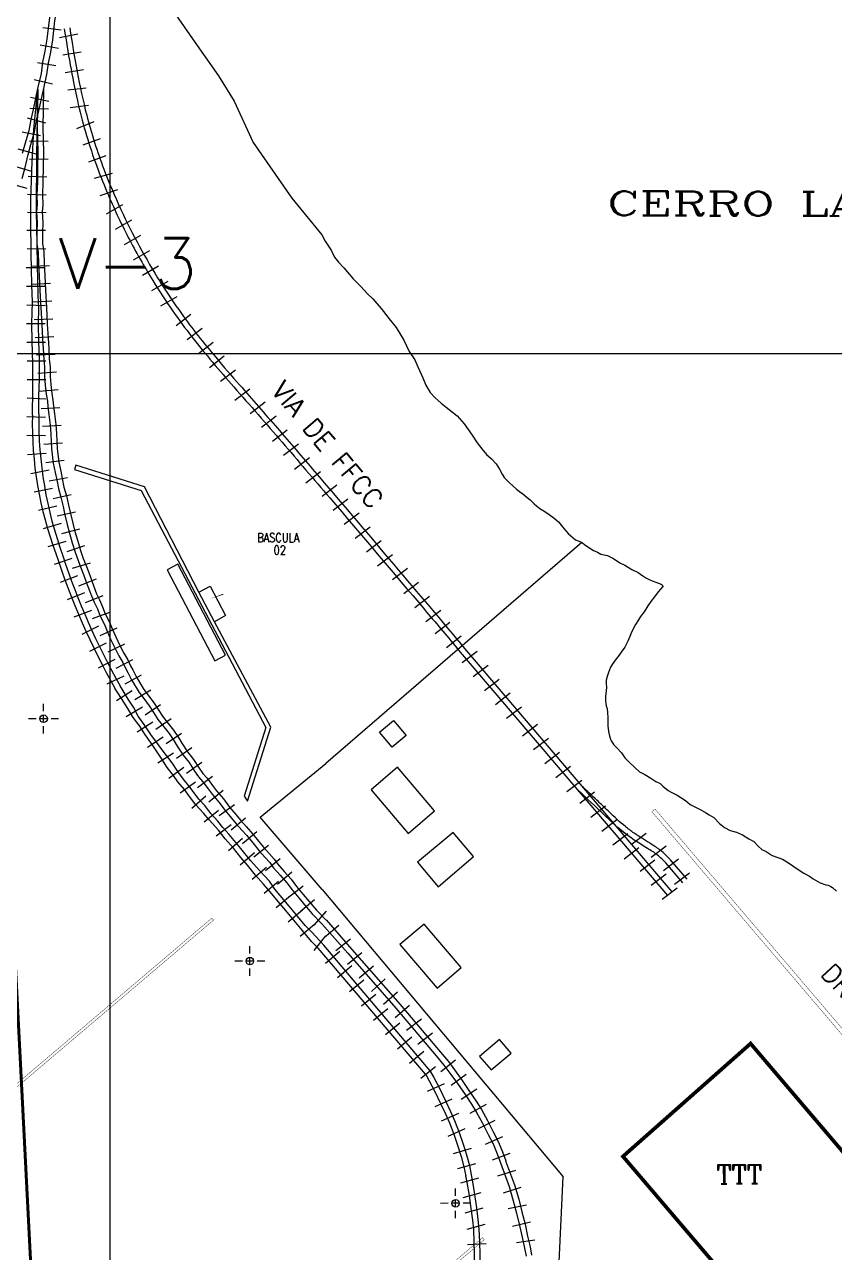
# Model space of a CAD drawing. Header units: millimetres. Extents: x 694000 to 697250, y 2830250 to 2835500.
# Drawn here: x 694727.2 to 694943.7, y 2831009.7 to 2831338 of the extents above; entities that cross this region are included whole.
import ezdxf

# ---------------------------------------------------------------- set-up
doc = ezdxf.new("R2010")
doc.units = ezdxf.units.MM
doc.header["$LTSCALE"] = 0.005
doc.layers.get('0').update_dxf_attribs({"lineweight": 9})
for name, color, linetype, lineweight in [('EJE DE COORDENADAS', 8, 'Continuous', 9), ('FERROCARRIL', 44, 'Continuous', 0), ('INFRAESTRUCTURA1', 7, 'Continuous', 0), ('Puntos de Control', 6, 'Continuous', 0)]:
    doc.layers.add(name, color=color, linetype=linetype, lineweight=lineweight)
doc.styles.add('ROMANC', font='romanc.shx')
doc.styles.add('ROMANS', font='romans')
doc.styles.get("Standard").update_dxf_attribs({"font": 'romans.shx'})

# ---------------------------------------------------------------- blocks, each defined once
blk = doc.blocks.new('VIGA')
at = {"layer": 'FERROCARRIL'}
blk.add_lwpolyline([(-0.06, -3.53), (0.02, 1.47)], dxfattribs=at)

msp = doc.modelspace()

# ---------------------------------------------------------------- linework, layer by layer
at = {"elevation": 7.25}
msp.add_lwpolyline([(694766.98, 2831341.46), (694772.67, 2831333.27), (694779.04, 2831324.24), (694783.2, 2831317.45), (694788.27, 2831306.41), (694798.6, 2831291.53), (694806.66, 2831281.71), (694807.52, 2831280.05), (694809.09, 2831277.63), (694810.04, 2831275.76), (694811.12, 2831274.42), (694812.55, 2831272.89), (694815.03, 2831269.98), (694817.03, 2831267.89), (694818.88, 2831265.99), (694820.27, 2831264.63), (694822.47, 2831262.01), (694824.67, 2831259.31), (694826.51, 2831256.99), (694827.76, 2831254.91), (694828.6, 2831253.59), (694830.02, 2831250.55), (694831.46, 2831248.29), (694832.32, 2831246.42), (694833.62, 2831243.51), (694834.48, 2831241.55), (694835.63, 2831239.61), (694836.9, 2831238.17), (694838.54, 2831236.75), (694839.89, 2831235.64), (694841.59, 2831234.31), (694842.78, 2831233.31), (694844.68, 2831231.16), (694846.78, 2831228.13), (694848.19, 2831226.14), (694849.4, 2831224.56), (694850.65, 2831223.04), (694851.95, 2831221.84), (694853.22, 2831220.48), (694854.12, 2831219.07), (694854.8, 2831217.76), (694855.42, 2831216.85), (694856.7, 2831215.54), (694858.64, 2831213.74), (694859.52, 2831213.13), (694860.41, 2831212.51), (694861.55, 2831211.49), (694862.31, 2831210.9), (694863.43, 2831209.85), (694864.06, 2831209.25), (694864.94, 2831208.56), (694865.96, 2831207.94), (694867.39, 2831206.92), (694868.74, 2831205.96), (694869.91, 2831204.99), (694871.01, 2831203.68), (694871.88, 2831202.62), (694872.47, 2831201.88), (694873.22, 2831201.28), (694874.48, 2831200.22), (694876.06, 2831199.53), (694877.24, 2831198.65), (694879.27, 2831197.33), (694880.3, 2831196.88), (694881.26, 2831196.36), (694883, 2831195.97), (694884.47, 2831195.31), (694885.18, 2831194.82), (694886.32, 2831194.01), (694887.66, 2831193.38), (694889.52, 2831192.27), (694891.22, 2831191.42), (694892.44, 2831190.58), (694893.23, 2831190.07), (694894.13, 2831189.58), (694894.97, 2831189.24), (694895.96, 2831188.86), (694896.67, 2831188.58), (694897.36, 2831188.3), (694897.64, 2831188.15), (694897.77, 2831187.67), (694896.5, 2831186.29), (694895.57, 2831184.98), (694894.62, 2831183.73), (694893.78, 2831182.53), (694892.84, 2831180.98), (694891.86, 2831179.65), (694891.27, 2831178.82), (694890.47, 2831177.51), (694889.43, 2831175.52), (694888.93, 2831174.34), (694888.41, 2831173.12), (694887.66, 2831171.49), (694886.64, 2831170.18), (694885.82, 2831168.98), (694885.32, 2831168.36), (694884.39, 2831167.13), (694883.81, 2831166.17), (694883.27, 2831164.76), (694882.94, 2831163.66), (694882.66, 2831162.66), (694882.65, 2831161.64), (694882.73, 2831160.89), (694882.6, 2831159.7), (694882.47, 2831158.42), (694882.45, 2831157.11), (694882.54, 2831156.46), (694882.68, 2831155.82), (694882.87, 2831155.07), (694883.03, 2831153.98), (694883.05, 2831152.72), (694883.07, 2831151.69), (694883.13, 2831150.43), (694883.3, 2831148.98), (694883.48, 2831148.17), (694883.73, 2831147.13), (694884.01, 2831146.46), (694884.7, 2831145.38), (694885.6, 2831144.5), (694886.77, 2831143.23), (694887.67, 2831141.88), (694888.78, 2831140.75), (694890.35, 2831139.31), (694891.57, 2831138.14), (694892.98, 2831137.43), (694894.54, 2831136.45), (694895.95, 2831135.62), (694897.04, 2831135.05), (694897.76, 2831134.37), (694899.24, 2831133.13), (694900.06, 2831132.71), (694901.66, 2831131.9), (694902.58, 2831131.33), (694903.89, 2831130.47), (694905.08, 2831129.4), (694906.5, 2831128.7), (694907.92, 2831128.02), (694909.21, 2831127.33), (694910.21, 2831126.7), (694911.39, 2831125.92), (694912.96, 2831124.31), (694914.3, 2831123.29), (694915.82, 2831122.49), (694917.49, 2831122.07), (694919.12, 2831121.32), (694920.8, 2831120.23), (694922.13, 2831119.51), (694923.27, 2831118.27), (694924.29, 2831117.39), (694925.37, 2831116.82), (694927.04, 2831115.83), (694929.77, 2831114.79), (694931.42, 2831113.79), (694932.52, 2831113.02), (694934.01, 2831112.04), (694935.5, 2831111.1), (694936.98, 2831110.25), (694937.97, 2831109.58), (694939.84, 2831108.47), (694941.32, 2831107.96), (694941.98, 2831107.85), (694942.73, 2831107.5), (694943.12, 2831107.24), (694944.21, 2831106.22)], dxfattribs=at)
msp.add_lwpolyline([(694795.21, 2831194.41, 0, 0, 0), (694791.78, 2831189.12, 0, 0, 0), (694781.66, 2831185.95, 0.737, 0, 0), (694779.95, 2831185.67, 0, 0, 0)], format="xyseb", dxfattribs=at)
at = {"color": 30, "elevation": 7.25}
for points in [[(694732.26, 2831154.37), (694732.26, 2831156.37)], [(694730.26, 2831152.37), (694728.26, 2831152.37)], [(694733.26, 2831152.37), (694731.26, 2831152.37)], [(694732.26, 2831151.37), (694732.26, 2831153.37)], [(694732.26, 2831148.37), (694732.26, 2831150.37)], [(694736.26, 2831152.37), (694734.26, 2831152.37)], [(694787.39, 2831089.58), (694787.39, 2831091.58)], [(694787.39, 2831086.58), (694787.39, 2831088.58)], [(694785.39, 2831087.58), (694783.39, 2831087.58)], [(694788.39, 2831087.58), (694786.39, 2831087.58)], [(694787.39, 2831083.58), (694787.39, 2831085.58)], [(694791.39, 2831087.58), (694789.39, 2831087.58)], [(694842.38, 2831024.8), (694842.38, 2831026.8)], [(694840.38, 2831022.8), (694838.38, 2831022.79)], [(694843.38, 2831022.8), (694841.38, 2831022.8)], [(694842.38, 2831021.8), (694842.38, 2831023.8)], [(694846.38, 2831022.8), (694844.38, 2831022.8)], [(694842.38, 2831018.8), (694842.38, 2831020.8)]]:
    msp.add_lwpolyline(points, dxfattribs=at)
at = {"color": 30}
for centre in [(694732.26, 2831152.37, 7.25), (694787.39, 2831087.58, 7.25), (694842.38, 2831022.8, 7.25)]:
    msp.add_circle(centre, 1, dxfattribs=at)
at = {"layer": 'EJE DE COORDENADAS'}
for p, q in [((694750, 2835500), (694750, 2830250)), ((694000, 2831250), (697250, 2831250))]:
    msp.add_line(p, q, dxfattribs=at)
at = {"layer": 'FERROCARRIL'}
for p, q in [((694835.44, 2831185.07, 7.25), (694831.48, 2831182.01, 7.25)), ((694838.41, 2831181.34, 7.25), (694834.45, 2831178.29, 7.25)), ((694840.88, 2831178.12, 7.25), (694836.94, 2831175.03, 7.25))]:
    msp.add_line(p, q, dxfattribs=at)
at = {"layer": 'FERROCARRIL', "elevation": 7.25}
for points in [[(694730.73, 2831320.84), (694731.67, 2831324.84), (694732.09, 2831327.89), (694732.68, 2831330.88), (694733.24, 2831334.05), (694733.81, 2831339.16), (694734.15, 2831341.2), (694734.38, 2831343.52), (694734.63, 2831346.07), (694734.89, 2831348.98), (694735.21, 2831351.88), (694735.53, 2831355.22)], [(694732.2, 2831320.5), (694733.15, 2831324.56), (694733.57, 2831327.64), (694734.16, 2831330.6), (694734.73, 2831333.83), (694735.29, 2831338.95), (694735.64, 2831341), (694735.87, 2831343.37), (694736.13, 2831345.93), (694736.38, 2831348.83), (694736.71, 2831351.72), (694737.03, 2831355.08)], [(694741.45, 2831335.36), (694736.54, 2831334.41)], [(694742.3, 2831330.55), (694737.36, 2831329.77)], [(694742.96, 2831325.85), (694738.02, 2831325.06)], [(694743.68, 2831320.93), (694738.7, 2831320.44)], [(694726.54, 2831296.79), (694727.32, 2831299.76), (694728.11, 2831303.17), (694728.82, 2831305.92), (694729.84, 2831309.31), (694730.39, 2831312.29), (694730.99, 2831314.92), (694732.2, 2831320.5)], [(694726.65, 2831303.53), (694727.38, 2831306.32), (694728.38, 2831309.66), (694728.92, 2831312.59), (694729.52, 2831315.25), (694730.73, 2831320.82)], [(694729.25, 2831233.51), (694729.27, 2831235.12), (694729.38, 2831238.8), (694729.37, 2831242.86), (694729.36, 2831247.35), (694729.24, 2831253.3), (694729.15, 2831258.05), (694729.27, 2831263.81), (694729.16, 2831268.29), (694729.05, 2831272.7), (694728.97, 2831276.59), (694728.96, 2831279.38), (694728.88, 2831282.93), (694728.86, 2831285.8), (694728.84, 2831287.78), (694728.87, 2831291.27), (694728.99, 2831296.38), (694729.2, 2831301.27), (694729.65, 2831309.97), (694730.72, 2831320.7)], [(694730.72, 2831320.7), (694730.58, 2831310.45), (694730.76, 2831303.83), (694730.6, 2831300.19), (694730.59, 2831295.86), (694730.47, 2831292.38), (694730.58, 2831289.81), (694730.34, 2831287.91), (694730.54, 2831285.07), (694730.43, 2831282.34), (694730.45, 2831279.33), (694730.78, 2831277.04), (694730.87, 2831273.97), (694731.06, 2831270.71), (694731.22, 2831266.88), (694731.52, 2831262.27), (694731.75, 2831257.76), (694731.98, 2831254.05), (694732.15, 2831251.23), (694732.29, 2831248.48), (694732.48, 2831246.32), (694732.48, 2831243.83), (694732.72, 2831241.56), (694732.94, 2831239.15), (694733.26, 2831237.29), (694733.41, 2831235.79), (694733.66, 2831233.69), (694734, 2831230.88), (694734.2, 2831228.55), (694734.3, 2831226.42), (694734.37, 2831224.52), (694734.85, 2831220.69), (694735.38, 2831218.21), (694735.77, 2831216.26), (694736.24, 2831213.91), (694736.88, 2831211.56), (694737.49, 2831209.13), (694737.89, 2831207.26), (694738.6, 2831204.28), (694739.17, 2831201.98), (694739.94, 2831199.4), (694740.68, 2831196.89), (694741.47, 2831194.69), (694742.14, 2831192.94), (694742.9, 2831190.91), (694743.8, 2831188.46), (694745.05, 2831185.19), (694745.79, 2831183.48), (694746.63, 2831181.72), (694747.38, 2831179.81), (694748.51, 2831177.56), (694749.21, 2831175.78), (694750.17, 2831173.66), (694751.27, 2831171.28), (694752.35, 2831169.18), (694753.43, 2831167.36), (694754.16, 2831165.86), (694754.74, 2831164.74), (694755.8, 2831162.78), (694757.82, 2831159.34), (694759.05, 2831157.76), (694760.45, 2831155.79), (694761.8, 2831153.75), (694762.78, 2831152.14), (694764.41, 2831150.15), (694765.79, 2831148.43), (694767.04, 2831146.52), (694767.99, 2831145.04), (694769.55, 2831142.62), (694771.15, 2831140.62), (694772.63, 2831138.34), (694773.64, 2831136.85), (694774.79, 2831135.49), (694776.24, 2831133.63), (694777.33, 2831132.18), (694779.14, 2831130.02), (694780.79, 2831127.8), (694782.53, 2831125.81), (694783.75, 2831124.3), (694785.28, 2831122.55), (694786.55, 2831121.17), (694788.17, 2831119.15), (694789.9, 2831117.04), (694791.44, 2831115.35), (694792.7, 2831113.88), (694793.66, 2831112.61), (694795.47, 2831110.52), (694797.25, 2831108.47), (694798.73, 2831106.57), (694800.49, 2831104.45), (694802.01, 2831102.59), (694804.06, 2831100.2), (694806.65, 2831097.56)], [(694730.96, 2831233.9), (694731.01, 2831238.56), (694731.15, 2831243.11), (694731.18, 2831249.02), (694730.99, 2831253.16), (694730.92, 2831257.94), (694730.98, 2831262.23), (694730.84, 2831265.45), (694730.72, 2831269.89), (694730.64, 2831273.45), (694730.5, 2831279.24), (694730.47, 2831283.81), (694730.34, 2831287.91), (694730.47, 2831303.56), (694730.54, 2831307.26), (694730.72, 2831320.7)], [(694732.22, 2831320.68), (694732.08, 2831310.46), (694732.26, 2831303.82), (694732.11, 2831300.15), (694732.09, 2831295.83), (694731.97, 2831292.39), (694732.09, 2831289.75), (694731.84, 2831287.86), (694732.04, 2831285.1), (694731.93, 2831282.31), (694731.95, 2831279.44), (694732.28, 2831277.17), (694732.37, 2831274.04), (694732.56, 2831270.79), (694732.73, 2831266.96), (694733.02, 2831262.35), (694733.25, 2831257.84), (694733.48, 2831254.14), (694733.65, 2831251.31), (694733.79, 2831248.58), (694733.98, 2831246.39), (694733.98, 2831243.9), (694734.21, 2831241.71), (694734.43, 2831239.35), (694734.75, 2831237.5), (694734.9, 2831235.96), (694735.15, 2831233.87), (694735.49, 2831231.03), (694735.7, 2831228.65), (694735.8, 2831226.48), (694735.87, 2831224.64), (694736.33, 2831220.94), (694736.85, 2831218.51), (694737.24, 2831216.55), (694737.7, 2831214.26), (694738.34, 2831211.94), (694738.95, 2831209.47), (694739.36, 2831207.59), (694740.06, 2831204.63), (694740.62, 2831202.38), (694741.38, 2831199.83), (694742.11, 2831197.36), (694742.88, 2831195.21), (694743.54, 2831193.47), (694744.31, 2831191.43), (694745.2, 2831188.99), (694746.44, 2831185.76), (694747.16, 2831184.11), (694748.01, 2831182.32), (694748.75, 2831180.43), (694749.89, 2831178.17), (694750.6, 2831176.36), (694751.54, 2831174.29), (694752.62, 2831171.94), (694753.67, 2831169.91), (694754.75, 2831168.07), (694755.5, 2831166.53), (694756.07, 2831165.44), (694757.11, 2831163.51), (694759.07, 2831160.18), (694760.25, 2831158.66), (694761.69, 2831156.64), (694763.06, 2831154.56), (694764.01, 2831153.02), (694765.58, 2831151.09), (694767, 2831149.31), (694768.3, 2831147.34), (694769.25, 2831145.85), (694770.77, 2831143.5), (694772.37, 2831141.5), (694773.88, 2831139.17), (694774.84, 2831137.76), (694775.96, 2831136.44), (694777.43, 2831134.54), (694778.5, 2831133.11), (694780.32, 2831130.95), (694781.96, 2831128.75), (694783.69, 2831126.78), (694784.9, 2831125.26), (694786.4, 2831123.56), (694787.69, 2831122.14), (694789.34, 2831120.1), (694791.03, 2831118.02), (694792.57, 2831116.34), (694793.87, 2831114.83), (694794.83, 2831113.56), (694796.61, 2831111.51), (694798.41, 2831109.43), (694799.9, 2831107.52), (694801.65, 2831105.4), (694803.16, 2831103.55), (694805.17, 2831101.21), (694807.72, 2831098.61)], [(694744.28, 2831316.3), (694739.32, 2831315.68)], [(694745.7, 2831311.94), (694741.05, 2831310.1)], [(694747.42, 2831307.36), (694742.71, 2831305.69)], [(694748.94, 2831302.87), (694744.24, 2831301.18)], [(694750.56, 2831298.17), (694745.76, 2831296.76)], [(694752.01, 2831293.73), (694747.25, 2831292.2)], [(694753.33, 2831289.77), (694748.98, 2831287.29)], [(694755.75, 2831285.67), (694751.4, 2831283.2)], [(694758.17, 2831281.57), (694753.82, 2831279.1)], [(694760.59, 2831277.47), (694756.24, 2831275)], [(694763.01, 2831273.37), (694758.66, 2831270.9)], [(694765.43, 2831269.27), (694761.08, 2831266.8)], [(694767.85, 2831265.17), (694763.5, 2831262.7)], [(694771.66, 2831260.43), (694767.7, 2831257.38)], [(694774.63, 2831256.71), (694770.67, 2831253.65)], [(694777.59, 2831252.98), (694773.63, 2831249.93)], [(694780.56, 2831249.26), (694776.6, 2831246.21)], [(694783.52, 2831245.54), (694779.56, 2831242.48)], [(694787.38, 2831240.47), (694783.42, 2831237.42)], [(694791.47, 2831236.97), (694787.51, 2831233.92)], [(694794.43, 2831233.25), (694790.47, 2831230.2)], [(694797.4, 2831229.52), (694793.44, 2831226.47)], [(694800.36, 2831225.8), (694796.4, 2831222.75)], [(694803.33, 2831222.08), (694799.37, 2831219.02)], [(694806.29, 2831218.35), (694802.33, 2831215.3)], [(694810.66, 2831214.79), (694806.7, 2831211.74)], [(694813.62, 2831211.07), (694809.66, 2831208.02)], [(694816.59, 2831207.35), (694812.63, 2831204.29)], [(694819.55, 2831203.62), (694815.59, 2831200.57)], [(694822.52, 2831199.9), (694818.56, 2831196.85)], [(694825.49, 2831196.18), (694821.52, 2831193.12)], [(694829.51, 2831192.51), (694825.55, 2831189.46)], [(694832.48, 2831188.79), (694828.52, 2831185.74)], [(694843.88, 2831174.43), (694839.95, 2831171.34)], [(694899.13, 2831105.09), (694842.72, 2831171.31)], [(694900.28, 2831106.05), (694843.86, 2831172.29)], [(694848.12, 2831170.33), (694844.15, 2831167.28)], [(694851.08, 2831166.61), (694847.12, 2831163.56)], [(694834.39, 2831057.32), (694805.66, 2831091.01), (694803.89, 2831092.78), (694801.34, 2831095.8), (694799.15, 2831098.46), (694796.97, 2831101.06), (694794.93, 2831103.48), (694792.79, 2831106.06), (694791, 2831108.14), (694788.91, 2831110.58), (694786.81, 2831113.22), (694785.02, 2831115.26), (694783.03, 2831117.78), (694780.8, 2831120.26), (694778.99, 2831122.6), (694776.51, 2831125.34), (694775.01, 2831127.14), (694772.97, 2831129.36), (694771.25, 2831131.61), (694769.91, 2831133.41), (694768.12, 2831135.53), (694766.95, 2831137.18), (694765.29, 2831139.33), (694763.75, 2831141.69), (694762.2, 2831144.11), (694760.86, 2831146.11), (694759.34, 2831148.26), (694757.99, 2831150.35), (694756.23, 2831152.68), (694754.76, 2831155.07), (694753.73, 2831156.82), (694752.26, 2831159.02), (694751.42, 2831160.37)], [(694807.16, 2831091.79), (694805.07, 2831094.14), (694803.94, 2831095.28), (694802.21, 2831097.1), (694800.09, 2831099.56), (694797.87, 2831102.22), (694794.08, 2831106.79), (694792.61, 2831108.9), (694790.03, 2831111.7), (694787.55, 2831114.46), (694784.95, 2831117.69), (694781.86, 2831121.38), (694780.13, 2831123.28), (694778.88, 2831124.97), (694777, 2831127.05), (694775.33, 2831129.15), (694773.79, 2831130.87), (694772.49, 2831132.55), (694771.04, 2831134.42), (694769.54, 2831136.25), (694768.1, 2831138.28), (694766.62, 2831140.53), (694764.26, 2831143.65), (694762.97, 2831145.4), (694760.97, 2831148.11), (694759.12, 2831150.83), (694757.57, 2831153.06), (694756.25, 2831155.47), (694754.84, 2831157.61), (694752.73, 2831161.13)], [(694854.05, 2831162.88), (694850.09, 2831159.83)], [(694857.01, 2831159.16), (694853.05, 2831156.11)], [(694859.98, 2831155.44), (694856.02, 2831152.39)], [(694864.25, 2831150.78), (694860.29, 2831147.73)], [(694867.21, 2831147.06), (694863.25, 2831144.01)], [(694870.18, 2831143.34), (694866.22, 2831140.28)], [(694873.14, 2831139.61), (694869.18, 2831136.56)], [(694876.11, 2831135.89), (694872.15, 2831132.84)], [(694879.54, 2831132.75), (694875.58, 2831129.69)], [(694882.5, 2831129.02), (694878.54, 2831125.97)], [(694885.47, 2831125.3), (694881.51, 2831122.25)], [(694888.43, 2831121.57), (694884.47, 2831118.52)], [(694893.33, 2831121.72), (694889.37, 2831118.66)], [(694891.4, 2831117.85), (694887.44, 2831114.8)], [(694898.67, 2831118.3), (694894.71, 2831115.25)], [(694895.67, 2831114.54), (694891.71, 2831111.49)], [(694901.94, 2831114.78), (694897.98, 2831111.73)], [(694904.3, 2831109.43), (694899.76, 2831114.76)], [(694898.64, 2831110.82), (694894.67, 2831107.76)], [(694903.15, 2831108.47), (694898.61, 2831113.8)], [(694904.91, 2831111.06), (694900.95, 2831108.01)], [(694901.6, 2831107.09), (694897.64, 2831104.04)], [(694807.78, 2831098.55), (694814.68, 2831090.65), (694827.6, 2831075.98), (694838.34, 2831063.21), (694840.46, 2831060.7), (694842.1, 2831058.49), (694844.15, 2831055.66), (694846.15, 2831052.72), (694847.9, 2831050.08), (694849.3, 2831047.87), (694850.92, 2831044.92), (694852.45, 2831041.92), (694853.78, 2831039.3), (694854.95, 2831036.53), (694855.78, 2831034.13)], [(694806.65, 2831097.56), (694813.55, 2831089.65), (694826.46, 2831075), (694837.19, 2831062.25), (694839.28, 2831059.76), (694840.89, 2831057.6), (694842.92, 2831054.8), (694844.91, 2831051.88), (694846.64, 2831049.27), (694848, 2831047.1), (694849.59, 2831044.22), (694851.11, 2831041.24), (694852.42, 2831038.67), (694853.54, 2831035.99), (694854.36, 2831033.64)], [(694835.58, 2831058.22), (694807.16, 2831091.79)], [(694833.12, 2831056.26), (694837.04, 2831059.36)], [(694834.33, 2831057.42), (694835.23, 2831055.77), (694836.83, 2831052.7), (694838.37, 2831049.53), (694839.71, 2831046.69), (694840.75, 2831044.35), (694841.9, 2831041.26), (694842.97, 2831038.1), (694843.9, 2831035.36), (694844.62, 2831032.55), (694845.09, 2831030.1)], [(694835.64, 2831058.13), (694836.55, 2831056.47), (694838.17, 2831053.38), (694839.73, 2831050.18), (694841.07, 2831047.31), (694842.14, 2831044.92), (694843.31, 2831041.77), (694844.39, 2831038.58), (694845.34, 2831035.79), (694846.09, 2831032.88), (694846.56, 2831030.39)], [(694854.36, 2831033.64), (694856.71, 2831027.26), (694857.82, 2831023.51), (694858.66, 2831020.16), (694859.51, 2831016.88), (694860.16, 2831013.71), (694860.84, 2831010.82), (694861.24, 2831008.63)], [(694855.77, 2831034.16), (694858.13, 2831027.73), (694859.27, 2831023.9), (694860.11, 2831020.53), (694860.97, 2831017.22), (694861.62, 2831014.03), (694862.31, 2831011.13), (694862.71, 2831008.92)], [(694845.07, 2831030.18), (694845.41, 2831028.33), (694845.99, 2831024.92), (694846.48, 2831021.43), (694846.87, 2831018.32), (694847.14, 2831015.77), (694847.28, 2831012.48), (694847.32, 2831009.14), (694847.36, 2831006.25), (694847.18, 2831003.35), (694846.87, 2831000.88)], [(694846.53, 2831030.46), (694846.89, 2831028.59), (694847.47, 2831025.15), (694847.97, 2831021.63), (694848.36, 2831018.49), (694848.64, 2831015.88), (694848.78, 2831012.52), (694848.83, 2831009.16), (694848.86, 2831006.21), (694848.68, 2831003.21), (694848.36, 2831000.69)]]:
    msp.add_lwpolyline(points, dxfattribs=at)
at = {"layer": 'FERROCARRIL'}
for points in [[(694834.84, 2831052.78), (694839.4, 2831054.84)], [(694836.96, 2831048.7), (694841.52, 2831050.76)], [(694838.67, 2831044.82), (694843.23, 2831046.88)], [(694840.38, 2831040.74), (694844.94, 2831042.79)], [(694841.83, 2831036.16), (694846.64, 2831037.53)], [(694842.95, 2831032.11), (694847.76, 2831033.48)], [(694843.79, 2831028.24), (694848.6, 2831029.62)], [(694844.42, 2831024.33), (694849.23, 2831025.7)], [(694844.96, 2831020.23), (694849.77, 2831021.6)], [(694845.53, 2831015.87), (694850.34, 2831017.24)], [(694845.55, 2831011.78), (694850.54, 2831012.09)]]:
    msp.add_lwpolyline(points, dxfattribs=at)
for centre, radius, start, end in [((694828.55, 2831231.39, 7.25), 99.32, 178.7763, 200.5489), ((694837.84, 2831232.51, 7.25), 106.89, 179.2577, 200.0149), ((694920.86, 2831256.28, 7.25), 194.71, 197.8724, 209.5108), ((694916.34, 2831253.95, 7.25), 188.1, 197.9647, 209.5652)]:
    msp.add_arc(centre, radius, start, end, dxfattribs=at)
for points, knots in [([(694737.78, 2831336.83, 7.25), (694738.29, 2831333.62, 7.25), (694738.8, 2831330.42, 7.25), (694739.95, 2831324.01, 7.25), (694740.58, 2831320.82, 7.25), (694741.93, 2831314.84, 7.25), (694742.63, 2831312.06, 7.25), (694745.02, 2831303.78, 7.25), (694747, 2831298.38, 7.25), (694750.98, 2831289.01, 7.25), (694752.87, 2831285, 7.25), (694756.94, 2831277.13, 7.25), (694759.12, 2831273.28, 7.25), (694763.16, 2831266.74, 7.25), (694764.94, 2831264.02, 7.25), (694768.45, 2831259, 7.25), (694770.15, 2831256.69, 7.25), (694775.5, 2831249.84, 7.25), (694779.32, 2831245.45, 7.25), (694785.29, 2831238.61, 7.25), (694787.44, 2831236.15, 7.25), (694791.73, 2831231.22, 7.25), (694793.87, 2831228.75, 7.25), (694800.27, 2831221.34, 7.25), (694804.52, 2831216.38, 7.25), (694817.25, 2831201.48, 7.25), (694825.69, 2831191.5, 7.25), (694836.98, 2831178.12, 7.25), (694839.85, 2831174.72, 7.25), (694842.72, 2831171.31, 7.25)], [0, 0, 0, 0, 9.725989, 9.725989, 19.451977, 19.451977, 28.015901, 28.015901, 45.14375, 45.14375, 58.36864, 58.36864, 71.593531, 71.593531, 81.294804, 81.294804, 89.862051, 89.862051, 107.266731, 107.266731, 117.066722, 117.066722, 126.866712, 126.866712, 146.466692, 146.466692, 185.666653, 185.666653, 199.023173, 199.023173, 199.023173, 199.023173]), ([(694739.26, 2831337.06, 7.25), (694739.88, 2831333.14, 7.25), (694740.51, 2831329.23, 7.25), (694741.97, 2831321.45, 7.25), (694742.8, 2831317.58, 7.25), (694744.4, 2831311.29, 7.25), (694745.1, 2831308.86, 7.25), (694746.64, 2831304.02, 7.25), (694747.48, 2831301.63, 7.25), (694749.76, 2831295.63, 7.25), (694751.28, 2831292.05, 7.25), (694756.02, 2831281.83, 7.25), (694759.55, 2831275.35, 7.25), (694765.26, 2831266.24, 7.25), (694767.14, 2831263.44, 7.25), (694770.55, 2831258.68, 7.25), (694772.03, 2831256.7, 7.25), (694775.1, 2831252.81, 7.25), (694776.67, 2831250.9, 7.25), (694780.38, 2831246.51, 7.25), (694782.52, 2831244.06, 7.25), (694788.04, 2831237.75, 7.25), (694791.41, 2831233.89, 7.25), (694798.1, 2831226.15, 7.25), (694801.44, 2831222.27, 7.25), (694811.43, 2831210.62, 7.25), (694818.05, 2831202.83, 7.25), (694831.07, 2831187.45, 7.25), (694837.47, 2831179.87, 7.25), (694843.87, 2831172.28, 7.25)], [0, 0, 0, 0, 11.905908, 11.905908, 23.811816, 23.811816, 31.460729, 31.460729, 39.109642, 39.109642, 50.801522, 50.801522, 73.006156, 73.006156, 83.1608, 83.1608, 90.6251, 90.6251, 98.089401, 98.089401, 107.886275, 107.886275, 123.225876, 123.225876, 138.565478, 138.565478, 169.244681, 169.244681, 199.023173, 199.023173, 199.023173, 199.023173]), ([(694899.68, 2831114.84, 7.25), (694899.46, 2831115.08, 7.25), (694899.23, 2831115.31, 7.25), (694898.51, 2831116.03, 7.25), (694898.01, 2831116.51, 7.25), (694897.22, 2831117.15, 7.25), (694896.98, 2831117.33, 7.25), (694896.5, 2831117.68, 7.25), (694896.26, 2831117.84, 7.25), (694895.54, 2831118.31, 7.25), (694895.07, 2831118.6, 7.25), (694894.22, 2831119.11, 7.25), (694893.83, 2831119.35, 7.25), (694893.07, 2831119.82, 7.25), (694892.69, 2831120.06, 7.25), (694891.56, 2831120.78, 7.25), (694890.82, 2831121.27, 7.25), (694889.31, 2831122.33, 7.25), (694888.53, 2831122.91, 7.25), (694886.31, 2831124.72, 7.25), (694884.89, 2831126.07, 7.25), (694882.65, 2831128.22, 7.25), (694881.86, 2831128.97, 7.25), (694880.27, 2831130.48, 7.25), (694879.47, 2831131.23, 7.25), (694877.84, 2831132.77, 7.25), (694877.01, 2831133.56, 7.25), (694876.17, 2831134.34, 7.25)], [0, 0, 0, 0, 0.96868, 0.96868, 2.90604, 2.90604, 3.711405, 3.711405, 4.516771, 4.516771, 6.127502, 6.127502, 7.490357, 7.490357, 8.853212, 8.853212, 11.578921, 11.578921, 14.575816, 14.575816, 20.569606, 20.569606, 23.84992, 23.84992, 27.130235, 27.130235, 30.569383, 30.569383, 30.569383, 30.569383])]:
    msp.add_open_spline(points, degree=3, knots=knots, dxfattribs=at)
msp.add_spline([(694898.61, 2831113.8, 7.25), (694896.31, 2831115.96, 7.25), (694893.66, 2831117.7, 7.25), (694886.83, 2831122.37, 7.25), (694882.08, 2831126.69, 7.25), (694875.14, 2831133.25, 7.25)], degree=3, dxfattribs=at)
at = {"layer": 'INFRAESTRUCTURA1', "elevation": 7.25}
for points in [[(694786.76, 2831130.35), (694793.02, 2831150.13), (694777.92, 2831178.25), (694773.75, 2831186.2), (694759.22, 2831214.39), (694740.9, 2831220.11), (694740.53, 2831218.98), (694758.36, 2831213.37), (694791.7, 2831150.03), (694785.92, 2831131.69)], [(694768.11, 2831193.67), (694765.28, 2831192.13), (694778.06, 2831167.88), (694780.9, 2831169.39)], [(694822.09, 2831148.78), (694825.83, 2831151.89), (694829.18, 2831147.87), (694825.44, 2831144.76)], [(694826.87, 2831139.38), (694819.78, 2831133.35), (694829.69, 2831121.7), (694836.78, 2831127.72)], [(694847.19, 2831115.5), (694841.72, 2831121.91), (694832.23, 2831113.98), (694837.72, 2831107.42)], [(694827.47, 2831091.97), (694837.43, 2831080.29), (694843.87, 2831085.85), (694833.96, 2831097.45)], [(694848.77, 2831062.08), (694851.87, 2831058.46), (694857.25, 2831062.94), (694854.15, 2831066.56)]]:
    msp.add_lwpolyline(points, close=True, dxfattribs=at)
at = {"layer": 'INFRAESTRUCTURA1', "ltscale": 10, "elevation": 7.25, "flags": 128}
for points in [[(694876.17, 2831199.44), (694807.69, 2831140.36)], [(694876.17, 2831199.44), (694807.69, 2831140.36)], [(694806.77, 2831106.7), (694871.17, 2831029.91)], [(694865.01, 2830899.08), (694871.17, 2831029.91)]]:
    msp.add_lwpolyline(points, dxfattribs=at)
at = {"layer": 'INFRAESTRUCTURA1', "elevation": 7.25}
for points in [[(694773.75, 2831186.2), (694776.82, 2831187.77)], [(694776.82, 2831187.77), (694780.91, 2831179.96), (694777.92, 2831178.25)], [(694806.77, 2831106.7), (694790.12, 2831126.08), (694807.69, 2831140.36)]]:
    msp.add_lwpolyline(points, dxfattribs=at)
at = {"layer": 'INFRAESTRUCTURA1', "color": 30, "linetype": 'Continuous', "const_width": 0.1, "elevation": 7.25}
msp.add_lwpolyline([(694992.87, 2831012.56), (694894.87, 2831127.5), (694895.7, 2831128.21), (694993.96, 2831012.96)], dxfattribs=at)
for points in [[(694777.68, 2831098.52), (694571.12, 2830923.05), (694570.67, 2830923.59), (694777.23, 2831099.05)], [(694652.82, 2830845.5), (694850.05, 2831013.07), (694849.59, 2831013.61), (694652.37, 2830846.04)]]:
    msp.add_lwpolyline(points, close=True, dxfattribs=at)
at = {"layer": 'INFRAESTRUCTURA1', "color": 123, "const_width": 1, "elevation": 7.25}
msp.add_lwpolyline([(694921.25, 2831065.51), (694990.49, 2830984.24), (694956.12, 2830954.46), (694887.14, 2831035.34)], close=True, dxfattribs=at)
at = {"layer": 'Puntos de Control', "color": 6, "lineweight": 40}
msp.add_lwpolyline([(694394.01, 2831143.83), (694714.84, 2831277.91), (694745.61, 2830678.34)], dxfattribs=at)

# ---------------------------------------------------------------- block references
at = {"layer": 'FERROCARRIL'}
for p, rotation in [((694733.48, 2831336.91, 7.25), 83.48225232353714), ((694732.81, 2831332.2, 7.25), 80.01886030660323), ((694732.05, 2831327.5, 7.25), 81.53668623610594), ((694731.19, 2831322.82, 7.25), 77.55163575700928), ((694730.21, 2831318.16, 7.25), 78.74010664808517), ((694732.12, 2831315.46, 7.25), 269.2342722989919), ((694729.41, 2831312.55, 7.25), 75.82339485936852), ((694727.98, 2831308.91, 7.25), 79.12044962879754), ((694726.91, 2831304.27, 7.25), 75.2539229522033), ((694732.01, 2831306.78, 7.25), 269.2342722989919), ((694732.03, 2831302.02, 7.25), 271.363131284281), ((694725.69, 2831299.67, 7.25), 75.10203577622238), ((694724.49, 2831295.07, 7.25), 75.7004057248738), ((694731.7, 2831297.3, 7.25), 269.0367304831112), ((694731.47, 2831292.51, 7.25), 269.0895885205224), ((694729.39, 2831287.67, 7.25), 89.53078962775443), ((694729.24, 2831282.88, 7.25), 91.15974594232814), ((694729.34, 2831277.95, 7.25), 90.19284702673441), ((694729.05, 2831272.88, 7.25), 91.23795029655574), ((694732.37, 2831273.49, 7.25), 273.4317878019816), ((694732.68, 2831268.74, 7.25), 274.1365448110533), ((694729.17, 2831267.9, 7.25), 91.39157680303143), ((694729.25, 2831262.91, 7.25), 88.79560091674246), ((694732.96, 2831263.99, 7.25), 273.215795499733), ((694733.26, 2831259.24, 7.25), 273.5409567216213), ((694729.15, 2831257.93, 7.25), 91.15645576678364), ((694729.25, 2831252.95, 7.25), 91.15449008056557), ((694733.57, 2831254.49, 7.25), 274.7234326939784), ((694733.9, 2831249.74, 7.25), 272.5755303468409), ((694729.35, 2831247.96, 7.25), 91.15449008056557), ((694729.37, 2831242.98, 7.25), 90.09389105733771), ((694734.23, 2831245, 7.25), 274.6950733596579), ((694734.68, 2831240.26, 7.25), 276.2029799145046), ((694729.35, 2831237.99, 7.25), 88.35228425960128), ((694735.14, 2831235.52, 7.25), 274.1537860480698), ((694729.25, 2831233.01, 7.25), 89.38324808738761), ((694735.5, 2831230.77, 7.25), 274.3155513498079), ((694729.28, 2831228.03, 7.25), 90.35193740173294), ((694735.83, 2831226.03, 7.25), 274.8224483466727), ((694729.45, 2831223.05, 7.25), 94.63716249490798), ((694736.33, 2831221.29, 7.25), 277.4916016035154), ((694730.29, 2831218.14, 7.25), 101.3489049602363), ((694737.17, 2831216.61, 7.25), 282.0860008058237), ((694731.2, 2831213.24, 7.25), 102.2646330569437), ((694738.23, 2831211.97, 7.25), 283.1716759003529), ((694732.34, 2831208.4, 7.25), 104.1520172790066), ((694739.35, 2831207.34, 7.25), 283.6881799761373), ((694733.58, 2831203.57, 7.25), 106.657694850367), ((694740.55, 2831202.74, 7.25), 284.6705775909992), ((694734.82, 2831198.75, 7.25), 106.8201778754699), ((694741.88, 2831198.17, 7.25), 289.348871322657), ((694736.43, 2831194.04, 7.25), 109.9941075267717), ((694743.38, 2831193.65, 7.25), 287.7577163359646), ((694738.02, 2831189.31, 7.25), 112.2506142957223), ((694745, 2831189.18, 7.25), 292.3393553795303), ((694739.89, 2831184.7, 7.25), 112.6208585250689), ((694746.78, 2831184.76, 7.25), 292.6878097320044), ((694741.73, 2831180.06, 7.25), 111.1847643483748), ((694748.62, 2831180.37, 7.25), 291.1816068643792), ((694743.76, 2831175.51, 7.25), 117.2246600367296), ((694750.62, 2831176.06, 7.25), 294.6914093382641), ((694745.81, 2831170.98, 7.25), 117.0854660057036), ((694752.69, 2831171.78, 7.25), 295.9755792327421), ((694748.13, 2831166.57, 7.25), 117.7109878977453), ((694754.81, 2831167.52, 7.25), 298.0314442510748), ((694750.5, 2831162.2, 7.25), 116.4917146456131), ((694757.17, 2831163.39, 7.25), 298.9419772142252), ((694759.65, 2831159.33, 7.25), 301.5539835710356), ((694753.01, 2831157.9, 7.25), 123.7027561231846), ((694755.62, 2831153.66, 7.25), 121.5362179158644), ((694762.31, 2831155.38, 7.25), 304.8207613615387), ((694758.48, 2831149.58, 7.25), 122.9822464074204), ((694765.15, 2831151.56, 7.25), 305.9295045740824), ((694761.29, 2831145.47, 7.25), 123.8856952069341), ((694767.93, 2831147.7, 7.25), 305.5667422730828), ((694770.68, 2831143.82, 7.25), 304.9942106075472), ((694764.01, 2831141.29, 7.25), 123.2634163228535), ((694773.35, 2831139.89, 7.25), 306.8490529805931), ((694766.91, 2831137.24, 7.25), 127.6415180332095), ((694769.98, 2831133.31, 7.25), 126.5864018196375), ((694776.23, 2831136.1, 7.25), 307.7355582487207), ((694772.99, 2831129.34, 7.25), 132.4779475592671), ((694779.15, 2831132.34, 7.25), 309.8017559405756), ((694776.29, 2831125.6, 7.25), 129.7869158715632), ((694782.07, 2831128.59, 7.25), 306.86073084892), ((694779.57, 2831121.86, 7.25), 127.7139858698688), ((694785.07, 2831124.9, 7.25), 310.9539595526878), ((694788.12, 2831121.24, 7.25), 310.8546193741391), ((694782.79, 2831118.05, 7.25), 131.9316355413509), ((694791.2, 2831117.61, 7.25), 309.7358427012615), ((694785.95, 2831114.2, 7.25), 131.2508655135083), ((694794.33, 2831114.02, 7.25), 310.3587845753623), ((694789.11, 2831110.35, 7.25), 130.5371165925405), ((694797.48, 2831110.46, 7.25), 312.1044159409369), ((694792.36, 2831106.57, 7.25), 130.7231308238413), ((694800.5, 2831106.78, 7.25), 308.3716808024649), ((694795.55, 2831102.74, 7.25), 130.1387741932794), ((694798.76, 2831098.92, 7.25), 129.9972731871409), ((694803.51, 2831103.09, 7.25), 310.8899562587691), ((694806.94, 2831099.81, 7.25), 319.8292066556949), ((694801.94, 2831095.09, 7.25), 130.1632227366135), ((694805.45, 2831091.59, 7.25), 142.6498200799207), ((694810.08, 2831096.23, 7.25), 310.7215207361261), ((694813.14, 2831092.59, 7.25), 309.9877965828891), ((694808.75, 2831087.86, 7.25), 130.0217599797137), ((694816.21, 2831088.96, 7.25), 310.4371924828432), ((694811.95, 2831084.05, 7.25), 130.0217599797137), ((694819.32, 2831085.35, 7.25), 310.7737119722121), ((694815.16, 2831080.23, 7.25), 130.0217599797137), ((694822.52, 2831081.83, 7.25), 313.0204457491992), ((694818.37, 2831076.41, 7.25), 130.0217599797137), ((694825.76, 2831078.34, 7.25), 311.8074621019834), ((694821.57, 2831072.59, 7.25), 130.0217599797137), ((694828.93, 2831074.79, 7.25), 311.3988529989568), ((694832.08, 2831071.22, 7.25), 308.7900433450016), ((694824.78, 2831068.78, 7.25), 130.0217599797137), ((694835.06, 2831067.51, 7.25), 309.2131357801578), ((694827.98, 2831064.96, 7.25), 130.0217599797137), ((694831.19, 2831061.14, 7.25), 130.0217599797137), ((694841.2, 2831060.24, 7.25), 309.1306535001103), ((694844.07, 2831056.44, 7.25), 306.557749594409), ((694846.82, 2831052.56, 7.25), 304.2186224010575), ((694849.41, 2831048.57, 7.25), 299.7112608428526), ((694851.68, 2831044.39, 7.25), 298.047696612033), ((694853.64, 2831040.05, 7.25), 294.82375191151), ((694855.56, 2831035.69, 7.25), 291.2190335218717), ((694857.11, 2831031.2, 7.25), 287.6011860406239), ((694858.55, 2831026.66, 7.25), 287.6749053964617), ((694859.94, 2831022.11, 7.25), 282.9212129300083), ((694861.01, 2831017.47, 7.25), 284.2124388581803), ((694862.12, 2831012.84, 7.25), 279.683467933684)]:
    msp.add_blockref('VIGA', p, dxfattribs=dict(at, rotation=rotation))

# ---------------------------------------------------------------- texts
at = {"style": 'ROMANS', "width": 0.8}
for s, p in [('BASCULA', (694789.36, 2831199.58, 4.35)), ('02', (694793.75, 2831196.23, 4.35))]:
    msp.add_text(s, height=2.4, rotation=0.0768, dxfattribs=at).set_placement(p)
at = {"layer": 'INFRAESTRUCTURA1', "style": 'ROMANC', "width": 1.5}
msp.add_text('CERRO LA GALLINA', height=6.48, rotation=359.8511, dxfattribs=at).set_placement((694882.83, 2831286.93, 6.52))
at = {"layer": 'INFRAESTRUCTURA1', "style": 'ROMANS'}
for s, rotation, p in [('VIA DE FFCC', 310.1123, (694792.86, 2831239.9, 7.25)), ('DREN', 312.4928, (694939.72, 2831084.03, 7.25))]:
    msp.add_text(s, height=5, rotation=rotation, dxfattribs=at).set_placement(p)
at = {"layer": 'INFRAESTRUCTURA1', "color": 123, "style": 'ROMANC'}
msp.add_text('TTT', height=5, rotation=0.0778, dxfattribs=at).set_placement((694912.13, 2831028.05, 7.25))
at = {"layer": 'Puntos de Control', "color": 7}
msp.add_text('V-3', height=13.5, dxfattribs=at).set_placement((694736.2, 2831267.34))

doc.saveas('drawing.dxf')
